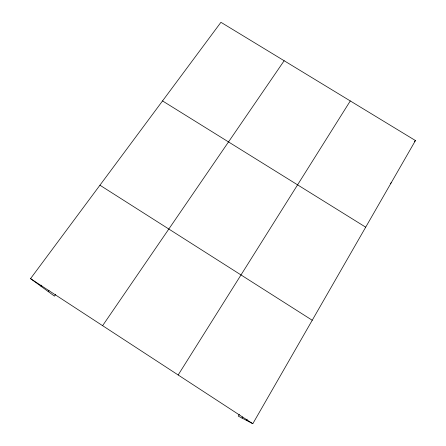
<?xml version="1.0" encoding="UTF-8"?>
<svg xmlns="http://www.w3.org/2000/svg" width="446" height="446" viewBox="0 0 446 446"><rect width="100%" height="100%" fill="white"/><g stroke="black" fill="none" stroke-linecap="round" stroke-linejoin="round"><path stroke-width="0.67" d="M239.312 414.328L238.264 416.124L252.815 423.7L415.455 140.557L220.932 22.3L30.545 278.639L54.468 296.127L55.661 294.477M246.448 420.388L247.134 419.201M242.066 418.103L242.763 416.904M178.166 374.98L350.283 100.941M102.608 325.669L284.152 60.734M48.196 291.545L49.015 290.418M40.982 286.265L41.79 285.167M414.457 141.527L415.455 140.557M390.283 183.596L391.203 182.776M162.534 100.924L365.698 227.176M99.937 185.207L312.233 320.256M30.545 278.639L252.815 423.7"/></g></svg>
